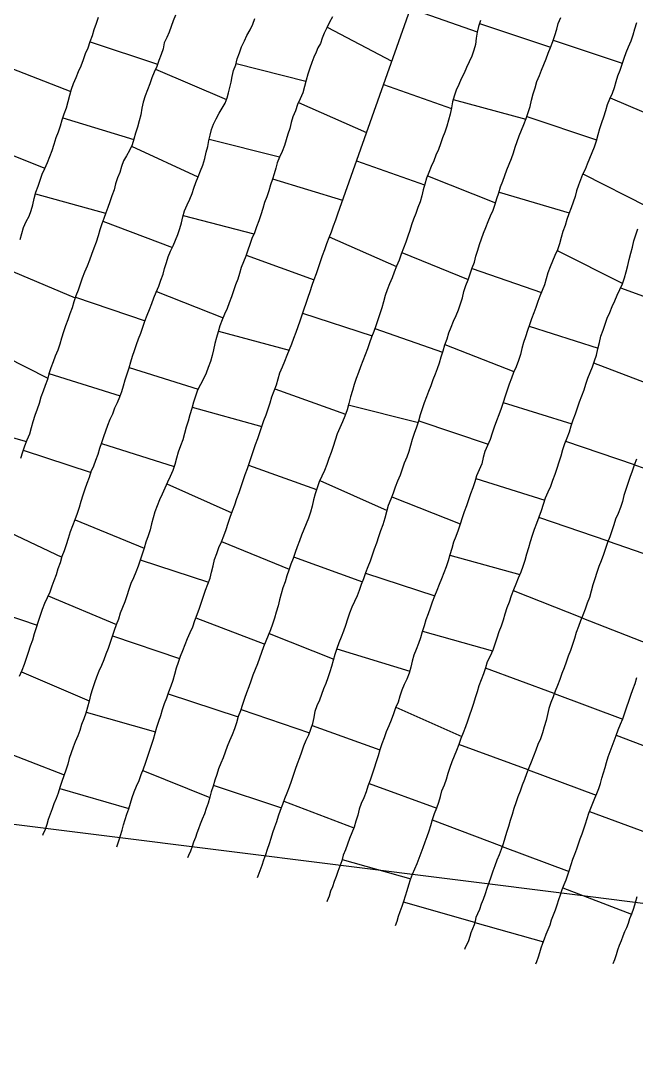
# Model space of a CAD drawing. Extents: x 703186 to 703989, y 1560402 to 1561368.
# Drawn here: x 703704.4 to 703742.4, y 1560408.5 to 1560472.9 of the extents above; entities that cross this region are included whole.
import ezdxf

# ---------------------------------------------------------------- set-up
doc = ezdxf.new("R2010")
doc.units = 0
for name, color, linetype in [('10124_2002_REAL', 30, 'Continuous'), ('AGROCAD PLL', 7, 'Continuous'), ('PANTE_2002', 7, 'Continuous')]:
    doc.layers.add(name, color=color, linetype=linetype)

msp = doc.modelspace()

# ---------------------------------------------------------------- linework, layer by layer
at = {"layer": '10124_2002_REAL'}
for points in [[(703710.3217, 1560421.7932), (703710.3437, 1560421.8578), (703710.4479, 1560422.178), (703710.5515, 1560422.5073), (703710.6513, 1560422.8291), (703710.751, 1560423.1591), (703710.8537, 1560423.4871), (703710.9523, 1560423.8185), (703711.0625, 1560424.1553), (703711.1703, 1560424.5012), (703711.2715, 1560424.8526), (703711.4108, 1560425.2065), (703711.5536, 1560425.5561), (703711.7013, 1560425.9118), (703711.8364, 1560426.269), (703711.9779, 1560426.6217), (703712.0992, 1560426.9836), (703712.2292, 1560427.3512), (703712.351, 1560427.7139), (703712.464, 1560428.0933), (703712.5903, 1560428.4639), (703712.7061, 1560428.8281), (703712.8103, 1560429.1995), (703712.9271, 1560429.5653), (703713.0446, 1560429.9272), (703713.1594, 1560430.2987), (703713.2874, 1560430.6616), (703713.4196, 1560431.0222), (703713.5383, 1560431.3837), (703713.6838, 1560431.7524), (703713.812, 1560432.1162), (703713.9134, 1560432.4859), (703714.0119, 1560432.8646), (703714.1377, 1560433.2326), (703714.2614, 1560433.589), (703714.4042, 1560433.9535), (703714.5487, 1560434.3192), (703714.6982, 1560434.6904), (703714.8656, 1560435.0559), (703715.02, 1560435.4181), (703715.1515, 1560435.8049), (703715.2948, 1560436.182), (703715.4451, 1560436.5581), (703715.5714, 1560436.9337), (703715.6806, 1560437.3091), (703715.8165, 1560437.675), (703715.963, 1560438.0441), (703716.0931, 1560438.4172), (703716.1935, 1560438.7939), (703716.2965, 1560439.1875), (703716.3796, 1560439.5662), (703716.5056, 1560439.942), (703716.6432, 1560440.3094), (703716.7985, 1560440.6715), (703716.9519, 1560441.0439), (703717.1004, 1560441.4301), (703717.2199, 1560441.8237), (703717.3452, 1560442.2049), (703717.4834, 1560442.5816), (703717.617, 1560442.9653), (703717.7476, 1560443.3437), (703717.888, 1560443.7113), (703718.0164, 1560444.0843), (703718.1418, 1560444.466), (703718.2745, 1560444.8338), (703718.408, 1560445.1994), (703718.5394, 1560445.5691), (703718.6505, 1560445.9517), (703718.7778, 1560446.327), (703718.9044, 1560446.6825), (703719.0473, 1560447.0577), (703719.174, 1560447.426), (703719.2909, 1560447.7966), (703719.4268, 1560448.1719), (703719.5575, 1560448.5303), (703719.6813, 1560448.9015), (703719.8036, 1560449.2772), (703719.9151, 1560449.6465), (703720.0658, 1560450.013), (703720.1949, 1560450.3742), (703720.3065, 1560450.7501), (703720.4194, 1560451.1327), (703720.5841, 1560451.4858), (703720.7231, 1560451.8485), (703720.8533, 1560452.2086), (703721.0057, 1560452.5662), (703721.1534, 1560452.9211), (703721.2706, 1560453.2771), (703721.4123, 1560453.6363), (703721.5507, 1560453.9965), (703721.6759, 1560454.3505), (703721.7874, 1560454.7208), (703721.9045, 1560455.0759), (703722.0384, 1560455.4407), (703722.1675, 1560455.7975), (703722.2952, 1560456.1621), (703722.4116, 1560456.539), (703722.5429, 1560456.9054), (703722.677, 1560457.2675), (703722.8063, 1560457.6361), (703722.916, 1560458.0083), (703723.0514, 1560458.3801), (703723.1926, 1560458.759), (703723.3242, 1560459.1286), (703723.4507, 1560459.493), (703723.6078, 1560459.8504), (703723.7352, 1560460.2109), (703723.8662, 1560460.5844), (703723.9875, 1560460.9573), (703729.0632, 1560475.3041)], [(703704.3165, 1560432.3604), (703704.4721, 1560432.7235), (703704.6147, 1560433.1015), (703704.7352, 1560433.4809), (703704.8778, 1560433.8526), (703705.0008, 1560434.2388), (703705.143, 1560434.6026), (703705.2432, 1560434.9944), (703705.3663, 1560435.371), (703705.479, 1560435.7571), (703705.6092, 1560436.1358), (703705.7339, 1560436.5061), (703705.8855, 1560436.8776), (703706.049, 1560437.2223), (703706.1975, 1560437.5748), (703706.3239, 1560437.9368), (703706.4582, 1560438.2868), (703706.5917, 1560438.6579), (703706.71, 1560439.0259), (703706.8389, 1560439.3926), (703706.9398, 1560439.7727), (703707.0846, 1560440.1355), (703707.2274, 1560440.51), (703707.3476, 1560440.902), (703707.4617, 1560441.3), (703707.6026, 1560441.6811), (703707.7528, 1560442.0435), (703707.8899, 1560442.432), (703708.0293, 1560442.8063), (703708.1228, 1560443.1891), (703708.2498, 1560443.5773), (703708.3754, 1560443.941), (703708.5052, 1560444.3023), (703708.6369, 1560444.6599), (703708.7526, 1560445.0225), (703708.9089, 1560445.3643), (703709.0408, 1560445.7247), (703709.179, 1560446.084), (703709.2859, 1560446.4562), (703709.4007, 1560446.8192), (703709.5273, 1560447.1762), (703709.6469, 1560447.5411), (703709.7767, 1560447.8966), (703709.918, 1560448.2559), (703710.0742, 1560448.5972), (703710.2115, 1560448.9526), (703710.3669, 1560449.2903), (703710.5148, 1560449.6338), (703710.6324, 1560449.9718), (703710.7424, 1560450.3264), (703710.8543, 1560450.6956), (703710.9653, 1560451.0664), (703711.0825, 1560451.4381), (703711.1944, 1560451.7954), (703711.3075, 1560452.1563), (703711.4129, 1560452.5063), (703711.5396, 1560452.8684), (703711.6711, 1560453.2274), (703711.8099, 1560453.5868), (703711.9461, 1560453.9538), (703712.0689, 1560454.3245), (703712.1971, 1560454.6897), (703712.3551, 1560455.0496), (703712.491, 1560455.4083), (703712.6246, 1560455.7631), (703712.7705, 1560456.1213), (703712.9178, 1560456.4948), (703713.0545, 1560456.8504), (703713.1905, 1560457.2229), (703713.2872, 1560457.5876), (703713.3968, 1560457.9472), (703713.513, 1560458.3083), (703713.6562, 1560458.6414), (703713.8175, 1560458.9725), (703713.9619, 1560459.3256), (703714.0955, 1560459.687), (703714.2281, 1560460.054), (703714.3366, 1560460.4122), (703714.4148, 1560460.7809), (703714.5126, 1560461.1559), (703714.6697, 1560461.5099), (703714.8375, 1560461.8604), (703714.9848, 1560462.2103), (703715.0889, 1560462.5541), (703715.2091, 1560462.9058), (703715.3492, 1560463.258), (703715.5129, 1560463.6115), (703715.6527, 1560463.9808), (703715.7685, 1560464.3803), (703715.8529, 1560464.7719), (703715.9534, 1560465.1245), (703716.0256, 1560465.4892), (703716.1103, 1560465.8265), (703716.194, 1560466.1719), (703716.3177, 1560466.5126), (703716.4775, 1560466.8444), (703716.6567, 1560467.1795), (703716.8493, 1560467.4979), (703717.0191, 1560467.8143), (703717.1429, 1560468.1293), (703717.2359, 1560468.4393), (703717.3141, 1560468.767), (703717.3953, 1560469.1015), (703717.4633, 1560469.4535), (703717.5484, 1560469.8299), (703717.6811, 1560470.1878), (703717.7752, 1560470.5587), (703717.9065, 1560470.9269), (703718.0375, 1560471.2998), (703718.2186, 1560471.6548), (703718.377, 1560471.9997), (703718.5682, 1560472.3519), (703718.7408, 1560472.6944), (703718.854, 1560473.0496)], [(703704.3456, 1560459.3774), (703704.4633, 1560459.7521), (703704.5607, 1560460.1213), (703704.715, 1560460.4818), (703704.9038, 1560460.8192), (703705.0288, 1560461.1648), (703705.1296, 1560461.5228), (703705.2232, 1560461.9107), (703705.3301, 1560462.2935), (703705.4697, 1560462.6692), (703705.5797, 1560463.0501), (703705.7101, 1560463.4089), (703705.8683, 1560463.7721), (703706.0359, 1560464.1411), (703706.1812, 1560464.5117), (703706.3243, 1560464.8866), (703706.453, 1560465.2744), (703706.5691, 1560465.6774), (703706.7125, 1560466.0358), (703706.8536, 1560466.4056), (703706.9474, 1560466.7796), (703707.0638, 1560467.1572), (703707.213, 1560467.5245), (703707.3173, 1560467.9099), (703707.4158, 1560468.2961), (703707.5264, 1560468.6674), (703707.6599, 1560469.0244), (703707.8104, 1560469.3871), (703707.9693, 1560469.7586), (703708.122, 1560470.1264), (703708.2597, 1560470.512), (703708.3957, 1560470.8712), (703708.56, 1560471.2364), (703708.6875, 1560471.6225), (703708.8166, 1560472.001), (703708.9353, 1560472.3739), (703709.0635, 1560472.754), (703709.1903, 1560473.1338)], [(703713.9575, 1560473.2597), (703713.8136, 1560472.8932), (703713.6903, 1560472.5533), (703713.5678, 1560472.2008), (703713.4244, 1560471.8632), (703713.2649, 1560471.5372), (703713.1936, 1560471.1702), (703713.0807, 1560470.8076), (703712.9247, 1560470.4363), (703712.7996, 1560470.0747), (703712.6471, 1560469.7207), (703712.4967, 1560469.3718), (703712.374, 1560469.0127), (703712.2297, 1560468.6361), (703712.088, 1560468.2526), (703711.9516, 1560467.8765), (703711.8785, 1560467.4927), (703711.8166, 1560467.0864), (703711.701, 1560466.7069), (703711.604, 1560466.3291), (703711.4777, 1560465.9525), (703711.3876, 1560465.577), (703711.2818, 1560465.2316), (703711.1144, 1560464.8707), (703710.9196, 1560464.5412), (703710.745, 1560464.2353), (703710.6219, 1560463.885), (703710.5057, 1560463.5163), (703710.3673, 1560463.1782), (703710.2474, 1560462.8233), (703710.1597, 1560462.4403), (703710.03, 1560462.082), (703709.8901, 1560461.7106), (703709.7786, 1560461.3422), (703709.6441, 1560461.0158), (703709.5234, 1560460.6707), (703709.4019, 1560460.3453), (703709.2837, 1560459.9706), (703709.174, 1560459.5901), (703709.0595, 1560459.2176), (703708.9104, 1560458.8319), (703708.7723, 1560458.4542), (703708.6468, 1560458.091), (703708.5002, 1560457.7189), (703708.3325, 1560457.3546), (703708.1782, 1560456.9897), (703708.063, 1560456.6124), (703707.944, 1560456.2453), (703707.7992, 1560455.8787), (703707.6777, 1560455.5172), (703707.5692, 1560455.1494), (703707.4188, 1560454.7809), (703707.3077, 1560454.4075), (703707.1626, 1560454.0278), (703707.0315, 1560453.6517), (703706.9176, 1560453.2788), (703706.796, 1560452.9004), (703706.6715, 1560452.5292), (703706.5254, 1560452.1592), (703706.3937, 1560451.8012), (703706.249, 1560451.4431), (703706.1327, 1560451.0701), (703706.0382, 1560450.7149), (703705.9027, 1560450.346), (703705.7648, 1560449.9805), (703705.6368, 1560449.6228), (703705.5188, 1560449.229), (703705.3935, 1560448.8674), (703705.2633, 1560448.4809), (703705.1337, 1560448.0945), (703705.025, 1560447.7249), (703704.9328, 1560447.3307), (703704.7736, 1560446.9495), (703704.6148, 1560446.583), (703704.4903, 1560446.2059), (703704.3748, 1560445.8242)], [(703723.662, 1560473.1472), (703723.488, 1560472.8142), (703723.3067, 1560472.4702), (703723.1512, 1560472.133), (703723.0337, 1560471.8183), (703722.924, 1560471.502), (703722.7496, 1560471.2402), (703722.6484, 1560470.9553), (703722.5037, 1560470.6453), (703722.3868, 1560470.3264), (703722.2693, 1560469.9804), (703722.1488, 1560469.6028), (703722.04, 1560469.2202), (703721.9441, 1560468.8383), (703721.8304, 1560468.4514), (703721.6594, 1560468.0802), (703721.4996, 1560467.7164), (703721.3752, 1560467.3265), (703721.2165, 1560466.9647), (703721.1069, 1560466.6038), (703721.0308, 1560466.2379), (703720.9028, 1560465.8907), (703720.807, 1560465.5332), (703720.6933, 1560465.1816), (703720.5445, 1560464.8255), (703720.3857, 1560464.4676), (703720.2547, 1560464.1119), (703720.1585, 1560463.7765), (703720.0534, 1560463.4355), (703719.951, 1560463.1001), (703719.8324, 1560462.7516), (703719.7196, 1560462.3878), (703719.5982, 1560462.014), (703719.4696, 1560461.6525), (703719.3588, 1560461.2835), (703719.2439, 1560460.9034), (703719.1073, 1560460.5326), (703718.9748, 1560460.1622), (703718.8366, 1560459.7951), (703718.6822, 1560459.4278), (703718.5539, 1560459.0665), (703718.4331, 1560458.7037), (703718.3028, 1560458.343), (703718.1658, 1560457.9867), (703718.0277, 1560457.6396), (703717.9127, 1560457.2775), (703717.8023, 1560456.9212), (703717.671, 1560456.563), (703717.5489, 1560456.1971), (703717.4237, 1560455.8295), (703717.2801, 1560455.4645), (703717.1431, 1560455.1066), (703716.991, 1560454.7584), (703716.8371, 1560454.393), (703716.7045, 1560454.0369), (703716.6057, 1560453.6687), (703716.4865, 1560453.3033), (703716.3981, 1560452.929), (703716.3106, 1560452.5561), (703716.2204, 1560452.1891), (703716.1281, 1560451.8271), (703715.9763, 1560451.4613), (703715.8529, 1560451.1049), (703715.6949, 1560450.7453), (703715.5037, 1560450.3977), (703715.3239, 1560450.057), (703715.198, 1560449.6736), (703715.0654, 1560449.3034), (703714.9595, 1560448.9218), (703714.8491, 1560448.5261), (703714.7425, 1560448.1396), (703714.6229, 1560447.7619), (703714.5155, 1560447.3656), (703714.4078, 1560446.9827), (703714.2696, 1560446.6038), (703714.126, 1560446.226), (703714.0136, 1560445.8393), (703713.912, 1560445.4508), (703713.7859, 1560445.0743), (703713.6239, 1560444.7083), (703713.4678, 1560444.3514), (703713.3048, 1560443.9861), (703713.1317, 1560443.6207), (703712.9778, 1560443.2619), (703712.8209, 1560442.895), (703712.6881, 1560442.5312), (703712.5823, 1560442.1614), (703712.4808, 1560441.7854), (703712.3834, 1560441.4085), (703712.2611, 1560441.0304), (703712.1334, 1560440.6548), (703712.0152, 1560440.2815), (703711.8974, 1560439.9055), (703711.7741, 1560439.5266), (703711.6491, 1560439.1559), (703711.509, 1560438.7976), (703711.3516, 1560438.4444), (703711.194, 1560438.0843), (703711.0626, 1560437.7128), (703710.9508, 1560437.3357), (703710.8263, 1560436.9652), (703710.6775, 1560436.6041), (703710.5449, 1560436.2524), (703710.4254, 1560435.8917), (703710.2977, 1560435.5382), (703710.1698, 1560435.1797), (703710.0436, 1560434.8071), (703709.9129, 1560434.4397), (703709.7919, 1560434.072), (703709.6593, 1560433.7159), (703709.5257, 1560433.3626), (703709.3811, 1560433.0111), (703709.2237, 1560432.6695), (703709.0827, 1560432.3004), (703708.9494, 1560431.9398), (703708.8255, 1560431.5742), (703708.7069, 1560431.1925), (703708.6183, 1560430.8178), (703708.5237, 1560430.4475), (703708.4169, 1560430.0725), (703708.2899, 1560429.7221), (703708.1514, 1560429.3614), (703708.0337, 1560429.0003), (703707.9115, 1560428.6579), (703707.7612, 1560428.3056), (703707.6361, 1560427.962), (703707.5099, 1560427.6143), (703707.3902, 1560427.2631), (703707.2931, 1560426.9142), (703707.1703, 1560426.5524), (703707.0443, 1560426.194), (703706.9191, 1560425.8329), (703706.8104, 1560425.4612), (703706.712, 1560425.1222), (703706.5706, 1560424.7829), (703706.4418, 1560424.4626), (703706.3282, 1560424.1539), (703706.2057, 1560423.8218), (703706.0927, 1560423.4984), (703705.9989, 1560423.1856), (703705.8994, 1560422.8666), (703705.7518, 1560422.5638), (703705.7256, 1560422.4926)], [(703732.8203, 1560472.9111), (703732.6989, 1560472.5472), (703732.6042, 1560472.1897), (703732.5461, 1560471.8207), (703732.507, 1560471.4416), (703732.4034, 1560471.0845), (703732.2754, 1560470.7125), (703732.1247, 1560470.3629), (703731.9574, 1560470.0206), (703731.8, 1560469.6674), (703731.6332, 1560469.3157), (703731.4696, 1560468.9629), (703731.3039, 1560468.6112), (703731.1903, 1560468.2493), (703731.0902, 1560467.8796), (703731.0257, 1560467.5127), (703730.9427, 1560467.132), (703730.846, 1560466.7566), (703730.7349, 1560466.38), (703730.6113, 1560466.0118), (703730.4707, 1560465.6606), (703730.3454, 1560465.2934), (703730.2186, 1560464.932), (703730.0612, 1560464.5894), (703729.9233, 1560464.2315), (703729.7675, 1560463.8813), (703729.6232, 1560463.5191), (703729.4831, 1560463.1634), (703729.3704, 1560462.8051), (703729.2754, 1560462.44), (703729.1807, 1560462.0793), (703729.0788, 1560461.7092), (703728.9427, 1560461.3444), (703728.8161, 1560460.9822), (703728.6757, 1560460.6302), (703728.5538, 1560460.2863), (703728.4467, 1560459.9358), (703728.3179, 1560459.5698), (703728.1927, 1560459.2149), (703728.0631, 1560458.8286), (703727.9142, 1560458.4618), (703727.779, 1560458.0952), (703727.6296, 1560457.7227), (703727.4838, 1560457.3613), (703727.3472, 1560456.9954), (703727.1993, 1560456.6339), (703727.0526, 1560456.2625), (703726.9131, 1560455.8983), (703726.8101, 1560455.5253), (703726.7254, 1560455.1488), (703726.5872, 1560454.768), (703726.4604, 1560454.4052), (703726.3502, 1560454.0407), (703726.2235, 1560453.6791), (703726.0791, 1560453.3293), (703725.9482, 1560452.9739), (703725.8262, 1560452.6002), (703725.6882, 1560452.2416), (703725.5406, 1560451.8668), (703725.4003, 1560451.5013), (703725.2718, 1560451.1397), (703725.1325, 1560450.7785), (703725.0153, 1560450.4078), (703724.8972, 1560450.0314), (703724.7791, 1560449.6358), (703724.6678, 1560449.2364), (703724.5669, 1560448.8367), (703724.4339, 1560448.4532), (703724.2779, 1560448.0847), (703724.1201, 1560447.7213), (703723.9579, 1560447.3426), (703723.8281, 1560446.953), (703723.7071, 1560446.5702), (703723.5787, 1560446.1965), (703723.4433, 1560445.8176), (703723.3061, 1560445.4534), (703723.1689, 1560445.0898), (703723.0044, 1560444.7249), (703722.846, 1560444.3733), (703722.7162, 1560444.0108), (703722.5944, 1560443.6411), (703722.4931, 1560443.2602), (703722.4084, 1560442.8735), (703722.2994, 1560442.5026), (703722.175, 1560442.1341), (703722.0378, 1560441.7862), (703721.8907, 1560441.437), (703721.7544, 1560441.0815), (703721.6206, 1560440.7267), (703721.4908, 1560440.364), (703721.3565, 1560440.0012), (703721.2258, 1560439.6428), (703721.0894, 1560439.2797), (703720.9567, 1560438.9199), (703720.8395, 1560438.5584), (703720.7303, 1560438.1973), (703720.605, 1560437.8217), (703720.4918, 1560437.4532), (703720.3937, 1560437.0903), (703720.2994, 1560436.7051), (703720.1783, 1560436.3237), (703720.0728, 1560435.9443), (703719.9572, 1560435.5771), (703719.8344, 1560435.219), (703719.6984, 1560434.873), (703719.552, 1560434.5245), (703719.4095, 1560434.1752), (703719.2832, 1560433.8218), (703719.1615, 1560433.4701), (703719.0206, 1560433.1158), (703718.8812, 1560432.7669), (703718.7493, 1560432.4169), (703718.6199, 1560432.0583), (703718.4909, 1560431.6993), (703718.3464, 1560431.3348), (703718.2204, 1560430.9744), (703718.1109, 1560430.5989), (703717.9824, 1560430.2237), (703717.8418, 1560429.8535), (703717.7284, 1560429.4774), (703717.6144, 1560429.1006), (703717.467, 1560428.7304), (703717.2928, 1560428.3663), (703717.1477, 1560428.011), (703717.0331, 1560427.6536), (703716.9037, 1560427.3095), (703716.7516, 1560426.9697), (703716.619, 1560426.6222), (703716.507, 1560426.2717), (703716.3953, 1560425.921), (703716.2768, 1560425.5629), (703716.1736, 1560425.2098), (703716.0826, 1560424.8662), (703715.9843, 1560424.508), (703715.8603, 1560424.1659), (703715.7424, 1560423.843), (703715.6151, 1560423.5178), (703715.4744, 1560423.2107), (703715.3705, 1560422.9211), (703715.2843, 1560422.6353), (703715.1909, 1560422.3672), (703715.0777, 1560422.0984), (703714.9874, 1560421.8228), (703714.8919, 1560421.5385), (703714.7528, 1560421.2618), (703714.7054, 1560421.1261)], [(703719.0334, 1560419.896), (703719.0737, 1560420.0138), (703719.1855, 1560420.3449), (703719.3098, 1560420.6608), (703719.4198, 1560420.9864), (703719.5349, 1560421.3197), (703719.6468, 1560421.6492), (703719.7623, 1560421.998), (703719.8795, 1560422.3296), (703719.982, 1560422.6855), (703720.1015, 1560423.0315), (703720.2228, 1560423.3771), (703720.3303, 1560423.7213), (703720.4562, 1560424.0644), (703720.5869, 1560424.4327), (703720.7197, 1560424.7826), (703720.8702, 1560425.1455), (703721.0041, 1560425.52), (703721.1394, 1560425.8727), (703721.2594, 1560426.2365), (703721.375, 1560426.6106), (703721.4956, 1560426.9631), (703721.6434, 1560427.3252), (703721.7747, 1560427.6857), (703721.8943, 1560428.049), (703722.035, 1560428.3965), (703722.1959, 1560428.7288), (703722.3206, 1560429.0881), (703722.447, 1560429.4389), (703722.5306, 1560429.8113), (703722.6009, 1560430.1926), (703722.7271, 1560430.5503), (703722.875, 1560430.8971), (703723.0153, 1560431.2391), (703723.1377, 1560431.5897), (703723.2654, 1560431.925), (703723.4028, 1560432.2841), (703723.5186, 1560432.638), (703723.6206, 1560432.9752), (703723.7315, 1560433.3511), (703723.836, 1560433.7141), (703723.9499, 1560434.0827), (703724.0841, 1560434.4424), (703724.2179, 1560434.7997), (703724.3571, 1560435.1635), (703724.4992, 1560435.5234), (703724.6171, 1560435.8992), (703724.7426, 1560436.2863), (703724.8785, 1560436.6426), (703725.0407, 1560436.9912), (703725.2139, 1560437.3391), (703725.3361, 1560437.6809), (703725.4612, 1560438.041), (703725.6, 1560438.4003), (703725.7237, 1560438.7765), (703725.8662, 1560439.1442), (703726.0126, 1560439.5024), (703726.1306, 1560439.8725), (703726.2732, 1560440.2368), (703726.4113, 1560440.6104), (703726.5332, 1560440.9908), (703726.6542, 1560441.3717), (703726.8004, 1560441.7492), (703726.9218, 1560442.1436), (703727.0287, 1560442.5477), (703727.1361, 1560442.9402), (703727.2862, 1560443.3201), (703727.4345, 1560443.6977), (703727.5523, 1560444.0621), (703727.6999, 1560444.436), (703727.8711, 1560444.8048), (703727.9999, 1560445.1825), (703728.125, 1560445.5622), (703728.2786, 1560445.9281), (703728.4047, 1560446.2783), (703728.5108, 1560446.6529), (703728.618, 1560447.0172), (703728.7357, 1560447.3996), (703728.8843, 1560447.7854), (703729.0091, 1560448.1561), (703729.109, 1560448.5412), (703729.2384, 1560448.9158), (703729.3618, 1560449.2831), (703729.4899, 1560449.6509), (703729.6255, 1560449.9971), (703729.7659, 1560450.345), (703729.8899, 1560450.7059), (703730.0278, 1560451.0554), (703730.1502, 1560451.401), (703730.2785, 1560451.7485), (703730.3888, 1560452.1097), (703730.5046, 1560452.4844), (703730.6081, 1560452.8542), (703730.7568, 1560453.2313), (703730.8673, 1560453.5968), (703730.9975, 1560453.9516), (703731.1497, 1560454.319), (703731.3179, 1560454.6704), (703731.4494, 1560455.0298), (703731.5749, 1560455.3963), (703731.6981, 1560455.7656), (703731.7982, 1560456.147), (703731.9041, 1560456.5205), (703732.0551, 1560456.8838), (703732.1813, 1560457.2501), (703732.3076, 1560457.6106), (703732.4388, 1560457.9701), (703732.5371, 1560458.3325), (703732.646, 1560458.7064), (703732.7567, 1560459.0588), (703732.8714, 1560459.4221), (703733.0144, 1560459.7742), (703733.1496, 1560460.1231), (703733.2911, 1560460.4847), (703733.4445, 1560460.84), (703733.5942, 1560461.1918), (703733.7234, 1560461.5534), (703733.8335, 1560461.908), (703733.9547, 1560462.2655), (703734.0645, 1560462.6378), (703734.2001, 1560462.9774), (703734.3218, 1560463.3354), (703734.4532, 1560463.6859), (703734.5831, 1560464.0258), (703734.7341, 1560464.3887), (703734.8574, 1560464.7429), (703734.9704, 1560465.0886), (703735.0882, 1560465.4393), (703735.2169, 1560465.7862), (703735.347, 1560466.1444), (703735.4944, 1560466.494), (703735.6364, 1560466.8614), (703735.7609, 1560467.2311), (703735.88, 1560467.6071), (703735.9633, 1560467.9936), (703736.0722, 1560468.3832), (703736.2094, 1560468.7594), (703736.3101, 1560469.1421), (703736.4589, 1560469.5117), (703736.5967, 1560469.8555), (703736.7433, 1560470.1922), (703736.881, 1560470.5437), (703737.0102, 1560470.8905), (703737.149, 1560471.2549), (703737.2833, 1560471.6256), (703737.407, 1560471.9943), (703737.5289, 1560472.3787), (703737.6296, 1560472.74), (703737.7814, 1560473.1014)], [(703742.4609, 1560472.7718), (703742.3477, 1560472.3928), (703742.2342, 1560472.0067), (703742.1066, 1560471.6377), (703741.9494, 1560471.2805), (703741.7979, 1560470.927), (703741.674, 1560470.5738), (703741.5585, 1560470.1959), (703741.4292, 1560469.8343), (703741.2921, 1560469.4763), (703741.184, 1560469.1191), (703741.0921, 1560468.7542), (703740.9513, 1560468.3963), (703740.8035, 1560468.0457), (703740.656, 1560467.7047), (703740.5547, 1560467.3304), (703740.4335, 1560466.9489), (703740.3033, 1560466.5939), (703740.1818, 1560466.2192), (703740.0691, 1560465.8426), (703739.9743, 1560465.4661), (703739.8436, 1560465.0916), (703739.6944, 1560464.7383), (703739.5505, 1560464.389), (703739.4195, 1560464.0285), (703739.2907, 1560463.6985), (703739.132, 1560463.3853), (703738.9959, 1560463.056), (703738.8778, 1560462.734), (703738.765, 1560462.3898), (703738.6664, 1560462.0419), (703738.5564, 1560461.6874), (703738.4189, 1560461.3221), (703738.2823, 1560460.966), (703738.1634, 1560460.6051), (703738.047, 1560460.2377), (703737.9165, 1560459.87), (703737.8112, 1560459.4969), (703737.7083, 1560459.1147), (703737.587, 1560458.7393), (703737.411, 1560458.3898), (703737.2631, 1560458.0421), (703737.1172, 1560457.674), (703736.9921, 1560457.3142), (703736.8815, 1560456.9455), (703736.7667, 1560456.5678), (703736.6368, 1560456.2123), (703736.4918, 1560455.8705), (703736.3698, 1560455.5272), (703736.2428, 1560455.1696), (703736.1147, 1560454.8335), (703735.9756, 1560454.469), (703735.8513, 1560454.1006), (703735.7352, 1560453.7338), (703735.608, 1560453.3586), (703735.4819, 1560453.0001), (703735.3762, 1560452.6255), (703735.2847, 1560452.2496), (703735.1685, 1560451.88), (703735.0227, 1560451.5028), (703734.867, 1560451.1512), (703734.7328, 1560450.7908), (703734.5871, 1560450.4152), (703734.463, 1560450.045), (703734.3346, 1560449.6709), (703734.2139, 1560449.2899), (703734.0955, 1560448.9072), (703733.9594, 1560448.5301), (703733.8088, 1560448.1508), (703733.6644, 1560447.7696), (703733.55, 1560447.3905), (703733.4135, 1560447.0088), (703733.2576, 1560446.6313), (703733.0906, 1560446.2597), (703732.9882, 1560445.8759), (703732.8976, 1560445.4844), (703732.7337, 1560445.1201), (703732.5775, 1560444.7595), (703732.4597, 1560444.3857), (703732.3427, 1560444.0123), (703732.2091, 1560443.6418), (703732.0817, 1560443.2651), (703731.9623, 1560442.8959), (703731.8163, 1560442.5234), (703731.6812, 1560442.1469), (703731.5639, 1560441.7666), (703731.4325, 1560441.3817), (703731.2909, 1560441.0078), (703731.1508, 1560440.6389), (703731.0405, 1560440.2536), (703730.9299, 1560439.869), (703730.8246, 1560439.4883), (703730.6907, 1560439.1121), (703730.551, 1560438.7474), (703730.4042, 1560438.3886), (703730.2627, 1560438.0293), (703730.1216, 1560437.6643), (703729.9803, 1560437.3039), (703729.8296, 1560436.942), (703729.7053, 1560436.5717), (703729.5735, 1560436.2085), (703729.4389, 1560435.8398), (703729.3252, 1560435.4701), (703729.2213, 1560435.1048), (703729.112, 1560434.7313), (703728.9801, 1560434.3712), (703728.84, 1560434.0179), (703728.6999, 1560433.6528), (703728.5969, 1560433.2859), (703728.5124, 1560432.9051), (703728.4046, 1560432.5351), (703728.2693, 1560432.1796), (703728.0946, 1560431.8364), (703727.9547, 1560431.4837), (703727.8324, 1560431.112), (703727.7225, 1560430.747), (703727.5645, 1560430.3925), (703727.4325, 1560430.0277), (703727.2912, 1560429.645), (703727.1522, 1560429.2879), (703726.9952, 1560428.917), (703726.8515, 1560428.5526), (703726.713, 1560428.1697), (703726.5976, 1560427.7964), (703726.4852, 1560427.4233), (703726.3602, 1560427.0506), (703726.2434, 1560426.6699), (703726.1209, 1560426.292), (703725.9941, 1560425.9157), (703725.8611, 1560425.5523), (703725.7386, 1560425.2025), (703725.6009, 1560424.8354), (703725.4447, 1560424.4824), (703725.3216, 1560424.1272), (703725.2258, 1560423.75), (703725.1039, 1560423.3799), (703725.0005, 1560423.0198), (703724.8637, 1560422.6628), (703724.7261, 1560422.3166), (703724.5954, 1560421.9749), (703724.4735, 1560421.6191), (703724.3293, 1560421.275), (703724.2338, 1560420.9391), (703724.1136, 1560420.599), (703723.9954, 1560420.2718), (703723.8833, 1560419.9641), (703723.7666, 1560419.6478), (703723.6565, 1560419.3293), (703723.5479, 1560419.0493), (703723.4505, 1560418.7471), (703723.3455, 1560418.4547), (703723.3241, 1560418.4035)], [(703727.5614, 1560416.9297), (703727.6584, 1560417.1927), (703727.754, 1560417.5045), (703727.8575, 1560417.8024), (703727.9668, 1560418.1207), (703728.0746, 1560418.4384), (703728.1773, 1560418.7594), (703728.2853, 1560419.0983), (703728.3811, 1560419.4419), (703728.4868, 1560419.775), (703728.6125, 1560420.1065), (703728.7519, 1560420.4332), (703728.8958, 1560420.7686), (703729.027, 1560421.0961), (703729.1399, 1560421.4341), (703729.2783, 1560421.7682), (703729.3899, 1560422.1113), (703729.5183, 1560422.4491), (703729.6415, 1560422.7919), (703729.7538, 1560423.1236), (703729.8601, 1560423.4874), (703729.9832, 1560423.8561), (703730.1206, 1560424.203), (703730.2362, 1560424.5608), (703730.3408, 1560424.9063), (703730.4348, 1560425.2731), (703730.5901, 1560425.628), (703730.7106, 1560425.9948), (703730.8215, 1560426.3549), (703730.9326, 1560426.7247), (703731.0601, 1560427.0804), (703731.208, 1560427.4309), (703731.3514, 1560427.7854), (703731.4898, 1560428.1556), (703731.6237, 1560428.5231), (703731.7763, 1560428.8828), (703731.9128, 1560429.2341), (703732.0435, 1560429.5976), (703732.1677, 1560429.9614), (703732.2854, 1560430.3125), (703732.4014, 1560430.6794), (703732.5143, 1560431.0425), (703732.6308, 1560431.4143), (703732.745, 1560431.7868), (703732.8729, 1560432.1588), (703733.017, 1560432.5271), (703733.1524, 1560432.8941), (703733.2613, 1560433.2686), (703733.4331, 1560433.6256), (703733.5925, 1560433.9791), (703733.7234, 1560434.3617), (703733.8452, 1560434.7371), (703733.9737, 1560435.1148), (703734.1263, 1560435.4775), (703734.2431, 1560435.846), (703734.3481, 1560436.2175), (703734.4767, 1560436.605), (703734.6095, 1560436.965), (703734.7383, 1560437.343), (703734.8817, 1560437.7156), (703735.029, 1560438.0774), (703735.1707, 1560438.4462), (703735.3254, 1560438.8044), (703735.4586, 1560439.17), (703735.5801, 1560439.543), (703735.6935, 1560439.9269), (703735.8003, 1560440.3124), (703735.9135, 1560440.6967), (703736.0276, 1560441.0824), (703736.1657, 1560441.4532), (703736.3064, 1560441.8211), (703736.4437, 1560442.2089), (703736.5826, 1560442.6089), (703736.7083, 1560442.9955), (703736.8472, 1560443.3817), (703737.0033, 1560443.7552), (703737.1611, 1560444.1083), (703737.2935, 1560444.4793), (703737.4265, 1560444.8475), (703737.5578, 1560445.2305), (703737.6781, 1560445.6181), (703737.8082, 1560445.9939), (703737.9139, 1560446.3742), (703738.0378, 1560446.7578), (703738.1858, 1560447.1089), (703738.3144, 1560447.4773), (703738.4335, 1560447.853), (703738.5517, 1560448.2199), (703738.6979, 1560448.593), (703738.819, 1560448.9649), (703738.9356, 1560449.3331), (703739.087, 1560449.7015), (703739.2199, 1560450.067), (703739.3396, 1560450.4243), (703739.4644, 1560450.7886), (703739.6001, 1560451.1453), (703739.7481, 1560451.5034), (703739.8748, 1560451.8604), (703740.0013, 1560452.2225), (703740.083, 1560452.6171), (703740.1792, 1560453.0059), (703740.2663, 1560453.3936), (703740.3948, 1560453.7673), (703740.5282, 1560454.1369), (703740.6593, 1560454.5029), (703740.8092, 1560454.8661), (703740.9607, 1560455.2219), (703741.1242, 1560455.5731), (703741.2708, 1560455.935), (703741.4448, 1560456.2778), (703741.6033, 1560456.6266), (703741.7249, 1560456.9953), (703741.8277, 1560457.3775), (703741.9332, 1560457.7559), (703742.0206, 1560458.1441), (703742.1116, 1560458.5242), (703742.2137, 1560458.9049), (703742.3039, 1560459.2892), (703742.4157, 1560459.6682), (703742.5387, 1560460.0227)], [(703742.4602, 1560445.7897), (703742.331, 1560445.4118), (703742.1963, 1560445.0309), (703742.0509, 1560444.6545), (703741.9286, 1560444.2822), (703741.8102, 1560443.909), (703741.6912, 1560443.5375), (703741.5936, 1560443.1661), (703741.471, 1560442.796), (703741.3328, 1560442.4314), (703741.1763, 1560442.0806), (703741.056, 1560441.7113), (703740.9351, 1560441.3505), (703740.8067, 1560440.9844), (703740.6805, 1560440.6199), (703740.5533, 1560440.2516), (703740.4227, 1560439.8805), (703740.2858, 1560439.4999), (703740.1417, 1560439.1348), (703740.0085, 1560438.7628), (703739.8883, 1560438.3775), (703739.775, 1560438.0007), (703739.6694, 1560437.6217), (703739.5489, 1560437.2318), (703739.4107, 1560436.866), (703739.2824, 1560436.4984), (703739.1489, 1560436.1383), (703739.0081, 1560435.7803), (703738.8697, 1560435.4309), (703738.7389, 1560435.0594), (703738.6226, 1560434.6888), (703738.5063, 1560434.3225), (703738.3786, 1560433.9519), (703738.2443, 1560433.5926), (703738.1201, 1560433.2274), (703737.9985, 1560432.8646), (703737.8463, 1560432.5173), (703737.7245, 1560432.1485), (703737.5742, 1560431.789), (703737.4365, 1560431.4245), (703737.3074, 1560431.0767), (703737.1591, 1560430.7263), (703737.0377, 1560430.3666), (703736.9527, 1560429.9929), (703736.8772, 1560429.6065), (703736.7652, 1560429.2327), (703736.6594, 1560428.8563), (703736.5278, 1560428.4877), (703736.3699, 1560428.1326), (703736.2302, 1560427.7708), (703736.0937, 1560427.4102), (703735.9549, 1560427.0474), (703735.8035, 1560426.6902), (703735.6693, 1560426.326), (703735.5364, 1560425.9619), (703735.4037, 1560425.6086), (703735.2712, 1560425.2483), (703735.1368, 1560424.8859), (703735.0074, 1560424.5196), (703734.883, 1560424.1621), (703734.768, 1560423.7949), (703734.6526, 1560423.4265), (703734.5415, 1560423.0649), (703734.4283, 1560422.6925), (703734.3259, 1560422.3347), (703734.2301, 1560421.9882), (703734.0948, 1560421.6267), (703733.9662, 1560421.2999), (703733.8383, 1560420.9677), (703733.7044, 1560420.6164), (703733.5779, 1560420.2851), (703733.4651, 1560419.9332), (703733.3434, 1560419.5714), (703733.218, 1560419.2299), (703733.0992, 1560418.8856), (703732.9791, 1560418.5481), (703732.8574, 1560418.251), (703732.7487, 1560417.9255), (703732.634, 1560417.6531), (703732.5327, 1560417.4262), (703732.4845, 1560417.1913), (703732.422, 1560416.9708), (703732.3264, 1560416.7198), (703732.2311, 1560416.4896), (703732.1518, 1560416.2435), (703732.068, 1560415.9796), (703731.9722, 1560415.7536), (703731.8744, 1560415.5621), (703731.8326, 1560415.4441)], [(703736.246, 1560414.5621), (703736.3042, 1560414.7137), (703736.4066, 1560414.9916), (703736.4872, 1560415.2687), (703736.5784, 1560415.5568), (703736.6835, 1560415.8331), (703736.7797, 1560416.1129), (703736.887, 1560416.3909), (703737.0051, 1560416.6822), (703737.119, 1560416.9819), (703737.2184, 1560417.2921), (703737.3295, 1560417.5997), (703737.4479, 1560417.9104), (703737.5521, 1560418.2192), (703737.6556, 1560418.5328), (703737.7711, 1560418.8362), (703737.8691, 1560419.1538), (703737.9889, 1560419.4652), (703738.1086, 1560419.7664), (703738.2266, 1560420.0641), (703738.3242, 1560420.3807), (703738.4183, 1560420.7007), (703738.5265, 1560421.0348), (703738.6561, 1560421.3467), (703738.7677, 1560421.6674), (703738.8855, 1560421.981), (703738.9886, 1560422.2955), (703739.0967, 1560422.6038), (703739.2017, 1560422.9191), (703739.3154, 1560423.2295), (703739.4184, 1560423.5592), (703739.5205, 1560423.8823), (703739.6355, 1560424.1939), (703739.7599, 1560424.4982), (703739.892, 1560424.8054), (703740.0186, 1560425.0929), (703740.1402, 1560425.4016), (703740.2342, 1560425.7148), (703740.3202, 1560426.0507), (703740.4196, 1560426.3713), (703740.5221, 1560426.6987), (703740.6199, 1560427.0257), (703740.7179, 1560427.3581), (703740.8344, 1560427.6909), (703740.9576, 1560428.0192), (703741.0781, 1560428.3586), (703741.2002, 1560428.693), (703741.33, 1560429.0365), (703741.4789, 1560429.3822), (703741.6216, 1560429.7188), (703741.7407, 1560430.0816), (703741.8673, 1560430.4544), (703741.9872, 1560430.8122), (703742.1143, 1560431.1796), (703742.2383, 1560431.5388), (703742.3736, 1560431.9065), (703742.4952, 1560432.2734)], [(703742.4878, 1560418.7019), (703742.3823, 1560418.3456), (703742.2857, 1560417.9849), (703742.1542, 1560417.644), (703742.0319, 1560417.3484), (703741.9534, 1560417.0541), (703741.844, 1560416.7884), (703741.7265, 1560416.5407), (703741.6244, 1560416.2675), (703741.5231, 1560415.9861), (703741.4023, 1560415.7044), (703741.2875, 1560415.4128), (703741.1981, 1560415.1134), (703741.1, 1560414.8112), (703741.0006, 1560414.5621)]]:
    msp.add_lwpolyline(points, dxfattribs=at)
at = {"layer": 'AGROCAD PLL', "color": 5, "true_color": 0x0000ff}
for points in [[(703728.4863, 1560473.6734), (703732.6107, 1560472.2142)], [(703708.6812, 1560471.6034), (703712.852, 1560470.2261)], [(703703.3531, 1560470.1401), (703707.4827, 1560468.5208)], [(703740.8377, 1560468.1268), (703744.8596, 1560466.4314)], [(703701.7721, 1560465.4179), (703705.8757, 1560463.7884)], [(703727.9587, 1560458.5713), (703732.0625, 1560456.9054)], [(703712.7838, 1560456.155), (703716.8961, 1560454.5332)], [(703726.2885, 1560453.8647), (703730.4776, 1560452.3969)], [(703702.1091, 1560452.7904), (703706.0603, 1560450.7981)], [(703704.5363, 1560446.3453), (703708.7326, 1560444.9599)], [(703742.3361, 1560445.4268), (703746.5312, 1560443.9926)], [(703713.4262, 1560444.2582), (703717.4412, 1560442.4666)], [(703711.7804, 1560439.5461), (703716.0071, 1560438.1707)], [(703701.3141, 1560436.8939), (703705.4068, 1560435.5096)], [(703710.0599, 1560434.8551), (703714.2127, 1560433.4486)], [(703719.7441, 1560434.9894), (703723.7499, 1560433.4149)], [(703706.7964, 1560425.4129), (703711.068, 1560424.173)], [(703716.2931, 1560425.6121), (703720.5102, 1560424.2166)], [(703734.1681, 1560421.8226), (703738.2928, 1560420.2789)], [(703724.2564, 1560421.0188), (703728.5008, 1560419.812)], [(703732.4661, 1560417.1264), (703736.7142, 1560415.9223)]]:
    msp.add_lwpolyline(points, dxfattribs=at)
at = {"layer": 'AGROCAD PLL', "color": 1, "true_color": 0xff0000}
for points in [[(703732.7603, 1560472.7312), (703737.1531, 1560471.2657)], [(703732.7603, 1560472.7312), (703737.1529, 1560471.2658)], [(703712.7291, 1560469.911), (703717.1026, 1560468.0269)], [(703721.5589, 1560467.8513), (703725.7718, 1560466.0008)], [(703731.1324, 1560468.0353), (703735.6204, 1560466.8201)], [(703706.9867, 1560466.9071), (703711.3802, 1560465.5528)], [(703735.6798, 1560466.9903), (703739.9924, 1560465.538)], [(703709.4593, 1560460.4992), (703713.776, 1560458.8874)], [(703703.5157, 1560457.5603), (703707.758, 1560455.7561)], [(703730.6199, 1560452.884), (703734.8889, 1560451.2006)], [(703706.1347, 1560451.0766), (703710.539, 1560449.7034)], [(703720.1068, 1560450.1276), (703724.4733, 1560448.5669)], [(703709.3821, 1560446.7604), (703713.8747, 1560445.3395)], [(703722.8899, 1560444.4708), (703727.043, 1560442.5998)], [(703707.7509, 1560442.039), (703712.0124, 1560440.2728)], [(703707.7509, 1560442.039), (703712.0125, 1560440.2727)], [(703706.0928, 1560437.3263), (703710.3029, 1560435.5527)], [(703706.0928, 1560437.3263), (703710.3029, 1560435.5527)], [(703715.2108, 1560435.961), (703719.4767, 1560434.34)], [(703723.9408, 1560434.0532), (703728.4417, 1560432.6624)], [(703704.4271, 1560432.6185), (703708.6193, 1560430.822)], [(703704.4271, 1560432.6185), (703708.6194, 1560430.822)], [(703713.5006, 1560431.2688), (703717.8384, 1560429.8445)], [(703713.5006, 1560431.2688), (703717.839, 1560429.8443)], [(703741.2057, 1560428.7077), (703745.496, 1560427.0865)], [(703702.7976, 1560427.8996), (703707.0637, 1560426.2491)], [(703735.756, 1560426.5613), (703731.4825, 1560428.136)], [(703735.756, 1560426.5613), (703731.4825, 1560428.136)], [(703720.6591, 1560424.623), (703724.9856, 1560422.981)], [(703739.5609, 1560423.9917), (703743.868, 1560422.4021)], [(703734.1681, 1560421.8226), (703729.8463, 1560423.4402)], [(703734.1681, 1560421.8226), (703729.8463, 1560423.4402)], [(703732.4661, 1560417.1264), (703728.0538, 1560418.377)], [(703732.4661, 1560417.1264), (703728.0538, 1560418.377)]]:
    msp.add_lwpolyline(points, dxfattribs=at)
at = {"layer": 'AGROCAD PLL', "color": 3, "true_color": 0x00ff00}
for points in [[(703723.3272, 1560472.5092), (703727.3284, 1560470.4004)], [(703737.3112, 1560471.7086), (703741.5828, 1560470.2755)], [(703717.7005, 1560470.2641), (703722.0265, 1560469.1666)], [(703726.8186, 1560468.9597), (703731.0173, 1560467.4743)], [(703716.0483, 1560465.5796), (703720.3948, 1560464.4881)], [(703711.2447, 1560465.1517), (703715.3458, 1560463.2494)], [(703711.2447, 1560465.1517), (703715.3453, 1560463.2496)], [(703725.151, 1560464.246), (703729.358, 1560462.7576)], [(703719.9584, 1560463.1242), (703724.2866, 1560461.8028)], [(703729.5408, 1560463.3099), (703733.7536, 1560461.6506)], [(703739.1536, 1560463.428), (703743.1319, 1560461.4122)], [(703705.3055, 1560462.2055), (703709.6371, 1560460.9959)], [(703733.9638, 1560462.2965), (703738.3019, 1560461.0171)], [(703714.4364, 1560460.8637), (703718.8067, 1560459.724)], [(703723.4705, 1560459.538), (703727.6252, 1560457.7117)], [(703723.4705, 1560459.538), (703727.6252, 1560457.7117)], [(703737.5634, 1560458.6923), (703741.6122, 1560456.6535)], [(703718.3238, 1560458.4012), (703722.5339, 1560456.8803)], [(703732.2993, 1560457.5869), (703736.5832, 1560456.086)], [(703745.7057, 1560454.829), (703741.4865, 1560456.3697)], [(703745.7057, 1560454.829), (703741.4865, 1560456.3697)], [(703707.772, 1560455.7977), (703712.078, 1560454.3504)], [(703721.82, 1560454.8195), (703726.1102, 1560453.4047)], [(703735.8228, 1560454.0104), (703740.0933, 1560452.6587)], [(703716.6158, 1560453.7062), (703720.9912, 1560452.5321)], [(703711.0876, 1560451.4545), (703715.3559, 1560450.1177)], [(703743.9922, 1560450.1342), (703739.8288, 1560451.7307)], [(703743.9922, 1560450.1342), (703739.8288, 1560451.7307)], [(703714.9817, 1560449.0018), (703719.2936, 1560447.8052)], [(703714.9817, 1560449.0018), (703719.294, 1560447.8051)], [(703724.6451, 1560449.1464), (703728.9745, 1560448.0535)], [(703734.2115, 1560449.2821), (703738.4695, 1560447.9648)], [(703700.4203, 1560448.0987), (703704.7459, 1560446.8856)], [(703729.0086, 1560448.1546), (703733.2913, 1560446.7128)], [(703742.3361, 1560445.4268), (703738.0889, 1560446.8789)], [(703742.3361, 1560445.4268), (703738.0889, 1560446.8789)], [(703718.4799, 1560445.4018), (703722.6824, 1560443.9081)], [(703732.5227, 1560444.5857), (703736.7959, 1560443.2391)], [(703727.3364, 1560443.4479), (703731.5697, 1560441.7853)], [(703740.7091, 1560440.7025), (703736.4344, 1560442.1826)], [(703740.7091, 1560440.7025), (703736.4344, 1560442.1826)], [(703702.8668, 1560441.6353), (703706.9273, 1560439.7257)], [(703716.8068, 1560440.6916), (703720.9766, 1560438.9739)], [(703740.7091, 1560440.7025), (703744.9943, 1560439.2189)], [(703730.9248, 1560439.8505), (703735.2594, 1560438.6515)], [(703721.2646, 1560439.7491), (703725.5214, 1560438.1968)], [(703725.707, 1560438.7257), (703729.9861, 1560437.3187)], [(703725.707, 1560438.7257), (703729.9864, 1560437.3186)], [(703739.0851, 1560435.976), (703734.8528, 1560437.6406)], [(703739.0851, 1560435.976), (703734.8528, 1560437.6406)], [(703739.0851, 1560435.976), (703743.2578, 1560434.3349)], [(703729.2339, 1560435.149), (703733.5646, 1560433.9172)], [(703737.3821, 1560431.2778), (703733.1374, 1560432.8534)], [(703737.3821, 1560431.2778), (703733.1374, 1560432.8534)], [(703737.3821, 1560431.2778), (703741.6162, 1560429.7062)], [(703737.3821, 1560431.2778), (703741.6173, 1560429.7058)], [(703708.4345, 1560430.1341), (703712.7293, 1560428.911)], [(703718.0093, 1560430.3023), (703722.2392, 1560428.8536)], [(703727.5856, 1560430.4398), (703731.6654, 1560428.6214)], [(703722.3993, 1560429.3065), (703726.5969, 1560427.794)], [(703722.3993, 1560429.3065), (703726.5969, 1560427.794)], [(703711.9374, 1560426.5208), (703716.0806, 1560424.8586)], [(703711.9374, 1560426.5208), (703716.0805, 1560424.8587)], [(703735.756, 1560426.5613), (703739.9799, 1560425.0049)], [(703725.9249, 1560425.7266), (703730.1164, 1560424.1925)], [(703725.9249, 1560425.7266), (703730.1171, 1560424.1923)], [(703737.915, 1560419.2731), (703742.1536, 1560417.6424)], [(703737.915, 1560419.2731), (703742.1536, 1560417.6424)]]:
    msp.add_lwpolyline(points, dxfattribs=at)
at = {"layer": 'PANTE_2002'}
msp.add_lwpolyline([(703529.902, 1560681.0554), (703961.7243, 1560629.0467), (703962.3596, 1560628.8469), (703960.2659, 1560619.5059), (703938.5239, 1560572.9618), (703931.9873, 1560559.0196), (703913.4591, 1560526.4823), (703890.9695, 1560485.4718), (703860.0131, 1560432.8196), (703847.8423, 1560412.4466), (703840.9631, 1560409.8008), (703838.3173, 1560408.4779), (703831.4381, 1560408.4779), (703823.8389, 1560409.5444), (703822.8372, 1560409.685), (703763.551, 1560415.6519), (703738.6582, 1560418.8349), (703702.1205, 1560423.4021), (703699.1179, 1560423.7775), (703685.8331, 1560425.4381), (703564.6125, 1560440.8409)], dxfattribs=at)

doc.saveas('drawing.dxf')
